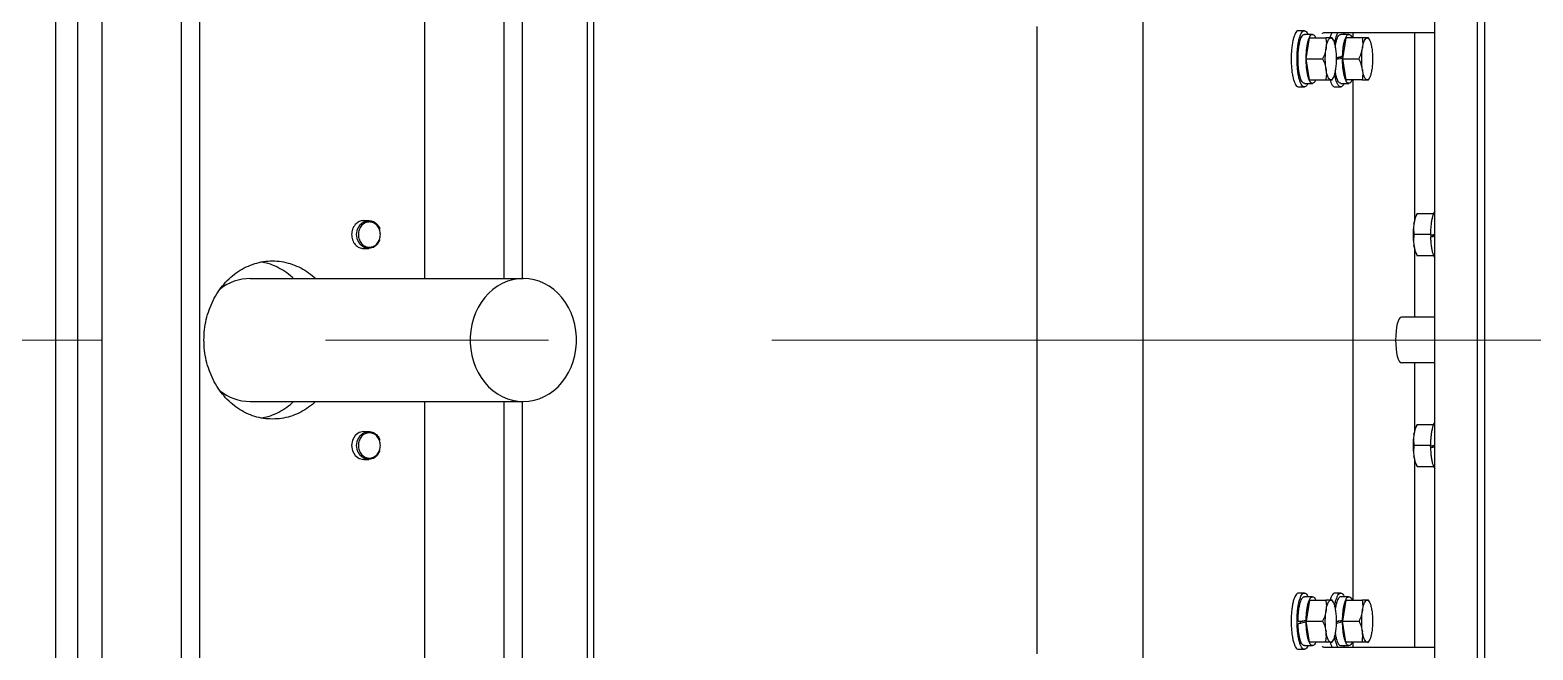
# Model space of a CAD drawing. Header units: millimetres. Extents: x 1293 to 41893, y 1011 to 26911.
# Drawn here: x 11765 to 12335, y 14486 to 14721 of the extents above; entities that cross this region are included whole.
import ezdxf

# ---------------------------------------------------------------- set-up
doc = ezdxf.new("R2010")
doc.units = ezdxf.units.MM
doc.header["$LTSCALE"] = 50
doc.linetypes.add('CENTERX2', pattern=[20.32, 12.7, -2.54, 2.54, -2.54])
doc.layers.add('CAPA_1', color=7, linetype='Continuous')
doc.layers.add('MAQUINAS', color=11, linetype='Continuous')

msp = doc.modelspace()

# ---------------------------------------------------------------- linework, layer by layer
at = {"layer": 'CAPA_1', "linetype": 'CENTERX2', "lineweight": 18, "ltscale": 0.666667}
msp.add_line((17211.2795263, 14603.7092064), (6303.2863524, 14603.7092064), dxfattribs=at)
at = {"layer": 'MAQUINAS', "linetype": 'Continuous', "lineweight": 25}
for p, q in [((12187.5502008, 14153.7092064), (12187.5502008, 15093.7092064)), ((11976.6211384, 14978.7092064), (11976.6211384, 14228.7092064)), ((11978.9305395, 14978.7092064), (11978.9305395, 14228.7092064)), ((11774.9526286, 14267.0425398), (11774.9526286, 14940.3758731)), ((11783.285962, 14267.0425398), (11783.285962, 14940.3758731)), ((11792.5207636, 14267.0425398), (11792.5207636, 14940.3758731)), ((12298.2020995, 14267.0425398), (12298.2020995, 14940.3758731)), ((12314.3008633, 14267.0425398), (12314.3008633, 14940.3758731)), ((12317.0615998, 14940.3758731), (12317.0615998, 14267.0425398)), ((11822.5207636, 14907.0425398), (11822.5207636, 14300.3758731)), ((11829.4489668, 14907.0425398), (11829.4489668, 14300.3758731)), ((11914.924626, 14837.0925398), (11914.924626, 14627.0425398)), ((11944.924626, 14837.0925398), (11944.924626, 14627.0425398)), ((11951.8528293, 14837.0925398), (11951.8528293, 14627.0425398)), ((12147.2638728, 14484.7092064), (12147.2638728, 14722.7092064)), ((12248.6691198, 14721.0425398), (12246.4153052, 14721.0425398)), ((12251.7600825, 14719.6692064), (12248.6691198, 14719.6692064)), ((12249.3692145, 14710.3758731), (12250.5646485, 14718.3758731)), ((12250.5646485, 14718.3758731), (12256.7969328, 14718.3758731)), ((12256.5368869, 14720.3758731), (12298.2020995, 14720.3758731)), ((12259.6434976, 14717.4621288), (12259.1876554, 14718.3849223)), ((12265.5637649, 14719.6692064), (12262.4728022, 14719.6692064)), ((12264.3683309, 14718.3758731), (12263.1728969, 14710.3758731)), ((12270.6006152, 14718.3758731), (12264.3683309, 14718.3758731)), ((12267.1323328, 14718.3758731), (12267.1323328, 14720.3758731)), ((12273.44718, 14717.4621288), (12272.9913378, 14718.3849223)), ((12290.3934895, 14720.3758731), (12290.3934895, 14648.6429163)), ((12260.7353478, 14710.8969567), (12263.1714553, 14711.3401195)), ((12261.0418221, 14710.7758731), (12260.7548647, 14710.7758731)), ((12260.988198, 14709.9758731), (12260.988198, 14710.7758731)), ((12261.0418221, 14710.7758731), (12263.2937402, 14711.184572)), ((12263.1714553, 14711.3401195), (12263.3169836, 14711.3401195)), ((12249.3692145, 14710.3758731), (12255.6014988, 14710.3758731)), ((12250.5646485, 14702.3758731), (12249.3692145, 14710.3758731)), ((12263.1588489, 14710.5401195), (12260.7823148, 14710.1060297)), ((12263.1974402, 14710.5401195), (12263.1588489, 14710.5401195)), ((12263.1728969, 14710.3758731), (12269.4051813, 14710.3758731)), ((12263.1728969, 14710.3758731), (12264.3683309, 14702.3758731)), ((12246.4153052, 14699.7092064), (12248.6691198, 14699.7092064)), ((12248.6691198, 14701.0825398), (12251.7600825, 14701.0825398)), ((12250.5646485, 14702.3758731), (12256.7969328, 14702.3758731)), ((12259.1876554, 14702.3668239), (12259.6434976, 14703.2896174)), ((12260.2189877, 14699.7092064), (12262.4728022, 14699.7092064)), ((12262.4728022, 14701.0825398), (12265.5637649, 14701.0825398)), ((12263.8007732, 14701.0825398), (12263.5842977, 14700.6119013)), ((12270.6006152, 14702.3758731), (12264.3683309, 14702.3758731)), ((12267.1323328, 14505.0425398), (12267.1323328, 14702.3758731)), ((12272.9913378, 14702.3668239), (12273.44718, 14703.2896174)), ((11891.8278126, 14649.0425398), (11893.6944793, 14649.0425398)), ((12291.4961022, 14651.7182556), (12291.04026, 14650.7954622)), ((12291.4959569, 14651.7092064), (12297.7282412, 14651.7092064)), ((12296.5328072, 14643.7092064), (12290.3005229, 14643.7092064)), ((12296.5187592, 14643.5449601), (12298.2020995, 14643.8520833)), ((12297.4403883, 14643.5449601), (12296.5187592, 14643.5449601)), ((12298.2020995, 14643.051031), (12296.5313656, 14642.7449601)), ((12296.5328072, 14643.7092064), (12296.6768938, 14642.7449601)), ((12297.4609161, 14642.7449601), (12297.4403883, 14643.5449601)), ((12297.5358915, 14643.5534248), (12298.2020995, 14643.6749125)), ((11891.8278126, 14638.3758731), (11893.6944793, 14638.3758731)), ((12290.3934895, 14638.7754966), (12290.3934895, 14612.3758731)), ((12291.04026, 14636.6229507), (12291.4961022, 14635.7001573)), ((12291.4959569, 14635.7092064), (12297.7282412, 14635.7092064)), ((11848.6867964, 14627.0425398), (11952.3534631, 14627.0425398)), ((12298.2020995, 14612.3758731), (12285.5146616, 14612.3758731)), ((12298.2020995, 14595.0425398), (12285.5146616, 14595.0425398)), ((12290.3934895, 14595.0425398), (12290.3934895, 14568.6429163)), ((11848.6867964, 14580.3758731), (11952.3534631, 14580.3758731)), ((11914.924626, 14580.3758731), (11914.924626, 14370.3258731)), ((11944.924626, 14580.3758731), (11944.924626, 14370.3258731)), ((11951.8528293, 14580.3758731), (11951.8528293, 14370.3258731)), ((11891.8278126, 14569.0425398), (11893.6944793, 14569.0425398)), ((12291.4961022, 14571.7182556), (12291.04026, 14570.7954622)), ((12291.4959569, 14571.7092064), (12297.7282412, 14571.7092064)), ((12296.5328072, 14563.7092064), (12290.3005229, 14563.7092064)), ((12296.5187592, 14563.5449601), (12298.2020995, 14563.8520833)), ((12296.5187592, 14563.5449601), (12297.4403883, 14563.5449601)), ((12298.2020995, 14563.051031), (12296.5313656, 14562.7449601)), ((12296.6768938, 14562.7449601), (12296.5328072, 14563.7092064)), ((12297.4609161, 14562.7449601), (12297.4403883, 14563.5449601)), ((12297.5358915, 14563.5534248), (12298.2020995, 14563.6749125)), ((11891.8278126, 14558.3758731), (11893.6944793, 14558.3758731)), ((12290.3934895, 14558.7754966), (12290.3934895, 14487.0425398)), ((12291.04026, 14556.6229507), (12291.4961022, 14555.7001573)), ((12291.4959569, 14555.7092064), (12297.7282412, 14555.7092064)), ((12248.6691198, 14507.7092064), (12246.4153052, 14507.7092064)), ((12251.7600825, 14506.3358731), (12248.6691198, 14506.3358731)), ((12262.4728022, 14507.7092064), (12260.2189877, 14507.7092064)), ((12265.5637649, 14506.3358731), (12262.4728022, 14506.3358731)), ((12250.5646485, 14505.0425398), (12249.3692145, 14497.0425398)), ((12250.5646485, 14505.0425398), (12256.7969328, 14505.0425398)), ((12259.6434976, 14504.1287955), (12259.1876554, 14505.051589)), ((12260.1424162, 14502.7119536), (12260.1815056, 14502.9926752)), ((12264.3683309, 14505.0425398), (12263.1728969, 14497.0425398)), ((12264.3683309, 14505.0425398), (12270.6006152, 14505.0425398)), ((12273.44718, 14504.1287955), (12272.9913378, 14505.051589)), ((12246.2642038, 14496.8782934), (12249.3570198, 14497.4425398)), ((12247.2350295, 14496.8782934), (12246.2642038, 14496.8782934)), ((12249.3570198, 14496.6425398), (12246.2768102, 14496.0782934)), ((12247.201985, 14496.0782934), (12247.1815176, 14496.8782934)), ((12247.2350295, 14496.8782934), (12249.4037727, 14497.2738076)), ((12249.3570198, 14497.4425398), (12249.4289862, 14497.4425398)), ((12249.4289862, 14496.6425398), (12249.3570198, 14496.6425398)), ((12250.5646485, 14489.0425398), (12249.3692145, 14497.0425398)), ((12249.3692145, 14497.0425398), (12255.6014988, 14497.0425398)), ((12260.7517579, 14497.0030574), (12263.1607022, 14497.4425398)), ((12260.7518667, 14496.8782934), (12261.0387119, 14496.8782934)), ((12263.1607022, 14496.6425398), (12260.7928188, 14496.2087805)), ((12261.0056674, 14496.0782934), (12260.9852, 14496.8782934)), ((12261.0387119, 14496.8782934), (12263.2074551, 14497.2738076)), ((12263.1607022, 14497.4425398), (12263.2326686, 14497.4425398)), ((12263.2326686, 14496.6425398), (12263.1607022, 14496.6425398)), ((12263.1728969, 14497.0425398), (12269.4051813, 14497.0425398)), ((12264.3683309, 14489.0425398), (12263.1728969, 14497.0425398)), ((12256.7969328, 14489.0425398), (12250.5646485, 14489.0425398)), ((12259.1876554, 14489.0334906), (12259.6434976, 14489.9562841)), ((12270.6006152, 14489.0425398), (12264.3683309, 14489.0425398)), ((12267.1323328, 14487.0425398), (12267.1323328, 14489.0425398)), ((12272.9913378, 14489.0334906), (12273.44718, 14489.9562841)), ((12246.4153052, 14486.3758731), (12248.6691198, 14486.3758731)), ((12248.6691198, 14487.7492064), (12251.7600825, 14487.7492064)), ((12298.2020995, 14487.0425398), (12256.5368869, 14487.0425398)), ((12262.4728022, 14487.7492064), (12265.5637649, 14487.7492064))]:
    msp.add_line(p, q, dxfattribs=at)
at = {"layer": 'MAQUINAS', "linetype": 'Continuous', "lineweight": 25, "flags": 128}
for points in [[(11897.9688113, 14641.7095327), (11897.961696, 14641.6682281), (11896.9604656, 14639.9379703), (11895.4620183, 14638.7818489), (11893.6944793, 14638.3758731), (11891.9269402, 14638.7818489), (11890.4284929, 14639.9379703), (11889.4272625, 14641.6682281), (11889.0756771, 14643.7092064), (11889.4272625, 14645.7501848), (11890.4284929, 14647.4804426), (11891.9269402, 14648.636564), (11893.6944793, 14649.0425398)], [(11952.3534631, 14627.0425398), (11950.3091286, 14626.922824), (11948.2857717, 14626.5649051), (11946.3041548, 14625.9724558), (11944.384612, 14625.1515554), (11942.5468404, 14624.1106275), (11940.8096981, 14622.8603534), (11939.1910104, 14621.4135626), (11937.7073872, 14619.7851012), (11936.3740526, 14617.9916794), (11935.2046884, 14616.0517), (11934.2112939, 14613.98507), (11933.4040625, 14611.8129957), (11932.7912776, 14609.5577655), (11932.3792272, 14607.2425213), (11932.1721396, 14604.8910204), (11932.1721396, 14602.5273925), (11932.3792272, 14600.1758916), (11932.7912776, 14597.8606474), (11933.4040625, 14595.6054172), (11934.2112939, 14593.4333429), (11935.2046884, 14591.3667129), (11936.3740526, 14589.4267335), (11937.7073872, 14587.6333117), (11939.1910104, 14586.0048503), (11940.8096981, 14584.5580595), (11942.5468404, 14583.3077854), (11944.384612, 14582.2668575), (11946.3041548, 14581.4459571), (11948.2857717, 14580.8535078), (11950.3091286, 14580.4955889), (11952.3534631, 14580.3758731), (11954.3977976, 14580.4955889), (11956.4211545, 14580.8535078), (11958.4027714, 14581.4459571), (11960.3223142, 14582.2668575), (11962.1600858, 14583.3077854), (11963.8972281, 14584.5580595), (11965.5159158, 14586.0048503), (11966.999539, 14587.6333117), (11968.3328736, 14589.4267335), (11969.5022378, 14591.3667129), (11970.4956323, 14593.4333429), (11971.3028637, 14595.6054172), (11971.9156486, 14597.8606474), (11972.327699, 14600.1758916), (11972.5347867, 14602.5273925), (11972.5347867, 14604.8910204), (11972.327699, 14607.2425213), (11971.9156486, 14609.5577655), (11971.3028637, 14611.8129957), (11970.4956323, 14613.98507), (11969.5022378, 14616.0517), (11968.3328736, 14617.9916794), (11966.999539, 14619.7851012), (11965.5159158, 14621.4135626), (11963.8972281, 14622.8603534), (11962.1600858, 14624.1106275), (11960.3223142, 14625.1515554), (11958.4027714, 14625.9724558), (11956.4211545, 14626.5649051), (11954.3977976, 14626.922824), (11952.3534631, 14627.0425398)], [(12285.5146616, 14612.3758731), (12285.0770549, 14612.2093455), (12284.6562651, 14611.7161624), (12284.2684629, 14610.9152764), (12283.9285516, 14609.8374652), (12283.6495935, 14608.5241485), (12283.442309, 14607.0257962), (12283.3146638, 14605.3999892), (12283.2715633, 14603.7092064), (12283.3146638, 14602.0184237), (12283.442309, 14600.3926167), (12283.6495935, 14598.8942644), (12283.9285516, 14597.5809477), (12284.2684629, 14596.5031365), (12284.6562651, 14595.7022505), (12285.0770549, 14595.2090674), (12285.5146616, 14595.0425398)], [(11891.8278126, 14569.0425398), (11890.0602735, 14568.636564), (11888.5618263, 14567.4804426), (11887.5605958, 14565.7501848), (11887.2090104, 14563.7092064), (11887.5605958, 14561.6682281), (11888.5618263, 14559.9379703), (11890.0602735, 14558.7818489), (11891.8278126, 14558.3758731)], [(11897.9688113, 14561.7095327), (11897.961696, 14561.6682281), (11896.9604656, 14559.9379703), (11895.4620183, 14558.7818489), (11893.6944793, 14558.3758731), (11891.9269402, 14558.7818489), (11890.4284929, 14559.9379703), (11889.4272625, 14561.6682281), (11889.0756771, 14563.7092064), (11889.4272625, 14565.7501848), (11890.4284929, 14567.4804426), (11891.9269402, 14568.636564), (11893.6944793, 14569.0425398)]]:
    msp.add_lwpolyline(points, dxfattribs=at)
at = {"layer": 'MAQUINAS', "linetype": 'Continuous', "lineweight": 25}
for centre, radius, start, end in [((11848.8275519, 14608.6444182), 18.39866, 90.438334712, 128.50445877), ((11848.833265, 14598.8047854), 18.4294944, 230.501894126, 269.544636475)]:
    msp.add_arc(centre, radius, start, end, dxfattribs=at)
for points, knots in [([(12246.4148124, 14721.0047093), (12246.3709212, 14721.0161339), (12246.1468383, 14721.0744609), (12245.7432513, 14720.7719404), (12245.2303896, 14720.091649), (12244.7628044, 14719.0048302), (12244.3587933, 14717.5952895), (12244.0337942, 14715.9059301), (12243.8003203, 14714.0046919), (12243.6673374, 14711.9638279), (12243.6399577, 14709.8619906), (12243.7192329, 14707.7798706), (12243.902117, 14705.7975861), (12244.1815804, 14703.9909833), (12244.5468887, 14702.4307127), (12244.983984, 14701.1721717), (12245.4761409, 14700.2807531), (12245.9613042, 14699.7721134), (12246.2789855, 14699.7545855), (12246.415798, 14699.7470369)], [0, 0, 0, 0, 0.0152238254, 0.0777238254, 0.1402238254, 0.2027238254, 0.2652238254, 0.3277238254, 0.3902238254, 0.4527238254, 0.5152238254, 0.5777238254, 0.6402238254, 0.7027238254, 0.7652238254, 0.8277238254, 0.8902238254, 0.9527238254, 1, 1, 1, 1]), ([(12250.0000663, 14701.0825398), (12249.9494663, 14700.9599356), (12249.7458127, 14700.4664812), (12249.338689, 14699.9745609), (12248.8027461, 14699.6485974), (12248.2579579, 14699.7596545), (12247.7299646, 14700.2720478), (12247.2377961, 14701.1745043), (12246.8007039, 14702.4300877), (12246.4353948, 14703.9911508), (12246.1559317, 14705.7975411), (12245.9730475, 14707.7798832), (12245.8937723, 14709.8619853), (12245.921152, 14711.9638363), (12246.0541347, 14714.0046636), (12246.2876093, 14715.9060348), (12246.612606, 14717.594899), (12247.0166261, 14719.0062876), (12247.4841777, 14720.08621), (12247.9971647, 14720.7922391), (12248.5363525, 14721.1006993), (12249.0792318, 14720.9868362), (12249.5817547, 14720.5302989), (12249.8755737, 14719.9381037), (12250.0089877, 14719.6692064)], [0, 0, 0, 0, 0.0156222435, 0.0628760087, 0.1101297739, 0.1573835392, 0.2046373044, 0.2518910696, 0.2991448348, 0.3463986, 0.3936523653, 0.4409061305, 0.4881598957, 0.5354136609, 0.5826674262, 0.6299211914, 0.6771749566, 0.7244287218, 0.771682487, 0.8189362523, 0.8661900175, 0.9134437827, 0.9606975479, 1, 1, 1, 1]), ([(12248.6695388, 14701.1106194), (12248.5455747, 14701.1207093), (12248.2662011, 14701.1434485), (12247.8436074, 14701.591612), (12247.4211449, 14702.3614416), (12247.0453821, 14703.4413767), (12246.7303103, 14704.7777452), (12246.4877235, 14706.324151), (12246.3266865, 14708.0218269), (12246.253221, 14709.8075641), (12246.2700729, 14711.6145253), (12246.3766125, 14713.3752122), (12246.5688565, 14715.0236623), (12246.839619, 14716.4987541), (12247.1787738, 14717.7434604), (12247.5736557, 14718.7182685), (12248.0094501, 14719.3605355), (12248.381817, 14719.6705618), (12248.6029729, 14719.6367418), (12248.6689607, 14719.6266507)], [0, 0, 0, 0, 0.0491687645, 0.1108099187, 0.172451073, 0.2340922273, 0.2957333815, 0.3573745358, 0.41901569, 0.4806568443, 0.5422979986, 0.6039391528, 0.6655803071, 0.7272214613, 0.7888626156, 0.8505037699, 0.9121449241, 0.9737860784, 1, 1, 1, 1]), ([(12252.9496127, 14702.3316818), (12252.8416536, 14702.1043582), (12252.5972024, 14701.5896305), (12252.1738203, 14701.1682999), (12251.7082043, 14701.024873), (12251.2432025, 14701.2403668), (12250.7978803, 14701.7949091), (12250.3884363, 14702.6709335), (12250.0302991, 14703.8348401), (12249.7368257, 14705.2433416), (12249.5189968, 14706.8437182), (12249.384954, 14708.5761534), (12249.3397092, 14710.3758731), (12249.384954, 14712.1755929), (12249.5189968, 14713.9080281), (12249.7368257, 14715.5084046), (12250.0302991, 14716.9169061), (12250.3884363, 14718.0808127), (12250.7978803, 14718.9568371), (12251.2432025, 14719.5113794), (12251.7082043, 14719.7268733), (12252.1738203, 14719.5834463), (12252.5972024, 14719.1621158), (12252.8416536, 14718.647388), (12252.9496127, 14718.4200644)], [0, 0, 0, 0, 0.0366489507, 0.0829840556, 0.1293191605, 0.1756542655, 0.2219893704, 0.2683244753, 0.3146595803, 0.3609946852, 0.4073297901, 0.4536648951, 0.5, 0.5463351049, 0.5926702099, 0.6390053148, 0.6853404197, 0.7316755247, 0.7780106296, 0.8243457345, 0.8706808395, 0.9170159444, 0.9633510493, 1, 1, 1, 1]), ([(12255.493218, 14720.0531281), (12255.4906029, 14720.0507836), (12255.4827418, 14720.0437356), (12255.653211, 14720.174214), (12256.0347494, 14720.337447), (12256.3753037, 14720.363508), (12256.5368869, 14720.3758731)], [0, 0, 0, 0, 0.1455572523, 0.4375610703, 0.733139104, 1, 1, 1, 1]), ([(12256.7969328, 14718.3758731), (12256.8969073, 14717.6904051), (12257.0882568, 14716.37843), (12256.9536694, 14715.0230888), (12256.8893999, 14714.3758731)], [0, 0, 0, 0, 0.5224702769, 1, 1, 1, 1]), ([(12258.6825509, 14718.3758731), (12258.4566815, 14718.3758731), (12257.9836861, 14718.3758731), (12257.2041942, 14718.3758731), (12256.7969328, 14718.3758731)], [0, 0, 0, 0, 0.4775297231, 1, 1, 1, 1]), ([(12259.2942127, 14720.3758731), (12259.231552, 14720.3020684), (12258.9962762, 14720.0249494), (12258.6922121, 14719.3494766), (12258.4856124, 14718.6292087), (12258.4129464, 14718.3758731)], [0, 0, 0, 0, 0.1904992485, 0.7152790225, 1, 1, 1, 1]), ([(12259.170288, 14718.3758731), (12259.1659356, 14718.3758731), (12259.1567409, 14718.3758731), (12258.8461323, 14718.3758731), (12258.6825509, 14718.3758731)], [0, 0, 0, 0, 0.4733517876, 1, 1, 1, 1]), ([(12260.138056, 14716.0582135), (12260.1402426, 14716.0749735), (12260.2236392, 14716.7142142), (12260.4724622, 14717.7907633), (12260.8789718, 14719.1586197), (12261.2496358, 14720.0271485), (12261.4852709, 14720.3025309), (12261.5480273, 14720.3758731)], [0, 0, 0, 0, 0.0079424681, 0.3029335999, 0.5979247317, 0.8929158635, 1, 1, 1, 1]), ([(12260.378834, 14714.8636295), (12260.4236932, 14715.1841001), (12260.5424706, 14716.0326356), (12260.819611, 14717.1934592), (12261.1876911, 14718.3045047), (12261.6072376, 14719.1030369), (12262.0414528, 14719.5908628), (12262.3349875, 14719.6324742), (12262.4731371, 14719.6520583)], [0, 0, 0, 0, 0.1104224986, 0.2923744775, 0.4743264563, 0.6562784352, 0.8382304141, 1, 1, 1, 1]), ([(12263.1714553, 14711.3401195), (12263.1962248, 14711.9332823), (12263.2457638, 14713.1196079), (12263.4306946, 14714.7868656), (12263.6889471, 14716.2917999), (12264.0190143, 14717.574906), (12264.4063527, 14718.5889516), (12264.8371508, 14719.2963249), (12265.2948308, 14719.6686531), (12265.763504, 14719.6994309), (12266.2212355, 14719.3597785), (12266.5628934, 14718.904949), (12266.7306993, 14718.4745722), (12266.7691826, 14718.3758731)], [0, 0, 0, 0, 0.0971102402, 0.1942204804, 0.2913307206, 0.3884409608, 0.485551201, 0.5826614411, 0.6797716813, 0.7768819215, 0.8739921617, 0.9711024019, 1, 1, 1, 1]), ([(12263.419064, 14720.3758731), (12263.4373946, 14720.3570395), (12263.5752769, 14720.2153724), (12263.6979685, 14719.9228446), (12263.8043491, 14719.6692064)], [0, 0, 0, 0, 0.1329431417, 1, 1, 1, 1]), ([(12270.6006152, 14718.3758731), (12270.7005897, 14717.6904051), (12270.8919392, 14716.37843), (12270.7573518, 14715.0230888), (12270.6930824, 14714.3758731)], [0, 0, 0, 0, 0.5224702769, 1, 1, 1, 1]), ([(12272.4862333, 14718.3758731), (12272.2603639, 14718.3758731), (12271.7873685, 14718.3758731), (12271.0078766, 14718.3758731), (12270.6006152, 14718.3758731)], [0, 0, 0, 0, 0.4775297231, 1, 1, 1, 1]), ([(12272.9739704, 14718.3758731), (12272.969618, 14718.3758731), (12272.9604233, 14718.3758731), (12272.6498147, 14718.3758731), (12272.4862333, 14718.3758731)], [0, 0, 0, 0, 0.4733517876, 1, 1, 1, 1]), ([(12256.8893999, 14714.3758731), (12256.7602435, 14713.7286574), (12256.4897757, 14712.3733162), (12255.9063312, 14711.0613411), (12255.6014988, 14710.3758731)], [0, 0, 0, 0, 0.4775297231, 1, 1, 1, 1]), ([(12269.4051813, 14710.3758731), (12269.7100136, 14711.0613411), (12270.2934581, 14712.3733162), (12270.5639259, 14713.7286574), (12270.6930824, 14714.3758731)], [0, 0, 0, 0, 0.5224702769, 1, 1, 1, 1]), ([(12255.6014988, 14710.3758731), (12255.9063312, 14709.6904051), (12256.4897757, 14708.37843), (12256.7602435, 14707.0230888), (12256.8893999, 14706.3758731)], [0, 0, 0, 0, 0.5224702769, 1, 1, 1, 1]), ([(12256.8893999, 14706.3758731), (12256.9536694, 14705.7286574), (12257.0882568, 14704.3733162), (12256.8969073, 14703.0613411), (12256.7969328, 14702.3758731)], [0, 0, 0, 0, 0.4775297231, 1, 1, 1, 1]), ([(12262.4731371, 14701.0996879), (12262.3349875, 14701.119272), (12262.0414528, 14701.1608835), (12261.6072376, 14701.6487094), (12261.1876911, 14702.4472415), (12260.819611, 14703.558287), (12260.5424706, 14704.7191106), (12260.4236932, 14705.5676462), (12260.378834, 14705.8881168)], [0, 0, 0, 0, 0.1617695859, 0.3437215648, 0.5256735437, 0.7076255225, 0.8895775014, 1, 1, 1, 1]), ([(12266.7837335, 14702.3758731), (12266.6527833, 14702.1093959), (12266.3842551, 14701.5629547), (12265.9354058, 14701.1396042), (12265.4689732, 14701.0303813), (12265.0051079, 14701.2770367), (12264.5623977, 14701.8621069), (12264.1570201, 14702.7659304), (12263.8043762, 14703.9541156), (12263.5170379, 14705.3824412), (12263.3079468, 14706.9973176), (12263.1767334, 14708.7389434), (12263.1648104, 14709.9397274), (12263.1588489, 14710.5401195)], [0, 0, 0, 0, 0.0869103049, 0.1782192744, 0.2695282439, 0.3608372134, 0.4521461829, 0.5434551525, 0.634764122, 0.7260730915, 0.817382061, 0.9086910305, 1, 1, 1, 1]), ([(12270.6930824, 14706.3758731), (12270.5639259, 14707.0230888), (12270.2934581, 14708.37843), (12269.7100136, 14709.6904051), (12269.4051813, 14710.3758731)], [0, 0, 0, 0, 0.4775297231, 1, 1, 1, 1]), ([(12270.6930824, 14706.3758731), (12270.7573518, 14705.7286574), (12270.8919392, 14704.3733162), (12270.7005897, 14703.0613411), (12270.6006152, 14702.3758731)], [0, 0, 0, 0, 0.4775297231, 1, 1, 1, 1]), ([(12256.7969328, 14702.3758731), (12257.2041942, 14702.3758731), (12257.9836861, 14702.3758731), (12258.4566815, 14702.3758731), (12258.6825509, 14702.3758731)], [0, 0, 0, 0, 0.5224702769, 1, 1, 1, 1]), ([(12258.4071545, 14702.3758731), (12258.5136287, 14702.0276482), (12258.7582311, 14701.227673), (12259.2129377, 14700.383603), (12259.7164592, 14699.8005597), (12260.0583836, 14699.7521166), (12260.2193864, 14699.729306)], [0, 0, 0, 0, 0.2105681293, 0.4837369443, 0.7569057594, 1, 1, 1, 1]), ([(12258.6825509, 14702.3758731), (12258.8461323, 14702.3758731), (12259.1567409, 14702.3758731), (12259.1659356, 14702.3758731), (12259.170288, 14702.3758731)], [0, 0, 0, 0, 0.5266482124, 1, 1, 1, 1]), ([(12263.5842977, 14700.6119013), (12263.414762, 14700.3671643), (12263.0756906, 14699.8776901), (12262.5325048, 14699.6475389), (12261.9899511, 14699.8024127), (12261.465657, 14700.3720334), (12260.978325, 14701.3196962), (12260.5556889, 14702.6325672), (12260.2735414, 14703.7933976), (12260.1662939, 14704.5605593), (12260.1448774, 14704.713756)], [0, 0, 0, 0, 0.137940161, 0.2758803221, 0.4138204831, 0.5517606442, 0.6897008052, 0.8276409662, 0.9655811273, 1, 1, 1, 1]), ([(12270.6006152, 14702.3758731), (12271.0078766, 14702.3758731), (12271.7873685, 14702.3758731), (12272.2603639, 14702.3758731), (12272.4862333, 14702.3758731)], [0, 0, 0, 0, 0.5224702769, 1, 1, 1, 1]), ([(12272.4862333, 14702.3758731), (12272.6498147, 14702.3758731), (12272.9604233, 14702.3758731), (12272.969618, 14702.3758731), (12272.9739704, 14702.3758731)], [0, 0, 0, 0, 0.5266482124, 1, 1, 1, 1]), ([(11893.6944793, 14649.0425398), (11894.3032313, 14648.9637367), (11895.5207355, 14648.8061304), (11896.9946887, 14647.5523222), (11897.8489896, 14646.4175643), (11897.9664807, 14645.7226644), (11897.9688113, 14645.7088802)], [0, 0, 0, 0, 0.3310997771, 0.6621995543, 0.9932993314, 1, 1, 1, 1]), ([(12290.2080558, 14647.7092064), (12290.3372122, 14648.3564222), (12290.6076801, 14649.7117633), (12291.1911245, 14651.0237385), (12291.4959569, 14651.7092064)], [0, 0, 0, 0, 0.4775297231, 1, 1, 1, 1]), ([(12291.0438376, 14650.7620919), (12291.0176891, 14650.7220096), (12290.8239312, 14650.4250028), (12290.5176907, 14649.4168785), (12290.3112674, 14648.2784305), (12290.2080558, 14647.7092064)], [0, 0, 0, 0, 0.07235970933, 0.53617985467, 1, 1, 1, 1]), ([(12298.2020995, 14652.5315649), (12298.1097515, 14652.4220203), (12297.8688692, 14652.1362823), (12297.5176718, 14651.3104507), (12297.1640878, 14650.1332947), (12296.8770014, 14648.702014), (12296.6678429, 14647.0879284), (12296.5366472, 14645.3460945), (12296.5247219, 14644.1453382), (12296.5187592, 14643.5449601)], [0, 0, 0, 0, 0.0938922491, 0.2449102076, 0.3959281661, 0.5469461245, 0.697964083, 0.8489820415, 1, 1, 1, 1]), ([(12290.2080558, 14647.7092064), (12290.1437863, 14647.0619907), (12290.0091989, 14645.7066496), (12290.2005485, 14644.3946744), (12290.3005229, 14643.7092064)], [0, 0, 0, 0, 0.4775297231, 1, 1, 1, 1]), ([(12290.3005229, 14643.7092064), (12290.2005485, 14643.0237385), (12290.0091989, 14641.7117633), (12290.1437863, 14640.3564222), (12290.2080558, 14639.7092064)], [0, 0, 0, 0, 0.5224702769, 1, 1, 1, 1]), ([(12296.5313656, 14642.7449601), (12296.5561378, 14642.1518388), (12296.6056821, 14640.9655962), (12296.790573, 14639.2977158), (12297.0489769, 14637.7951475), (12297.3784783, 14636.5032003), (12297.7679286, 14635.5221534), (12298.0500458, 14634.968129), (12298.2019135, 14634.8442918), (12298.2020995, 14634.8441401)], [0, 0, 0, 0, 0.1666326021, 0.3332652042, 0.4998978063, 0.6665304084, 0.8331630105, 0.9997956126, 1, 1, 1, 1]), ([(12297.5358915, 14643.5534248), (12297.5147547, 14643.5509883), (12297.4723, 14643.5460946), (12297.4510557, 14643.5453393), (12297.4403883, 14643.5449601)], [0, 0, 0, 0, 0.4978679829, 1, 1, 1, 1]), ([(12291.4959569, 14635.7092064), (12291.1911245, 14636.3946744), (12290.6076801, 14637.7066496), (12290.3372122, 14639.0619907), (12290.2080558, 14639.7092064)], [0, 0, 0, 0, 0.5224702769, 1, 1, 1, 1]), ([(12290.2080558, 14639.7092064), (12290.3112674, 14639.1399824), (12290.5176907, 14638.0015344), (12290.8239312, 14636.9934101), (12291.0176891, 14636.6964033), (12291.0438376, 14636.656321)], [0, 0, 0, 0, 0.4638201453, 0.9276402907, 1, 1, 1, 1]), ([(11857.1867964, 14573.7092064), (11856.0531737, 14573.7587408), (11853.7859282, 14573.8578096), (11850.4432497, 14574.6547189), (11847.2159552, 14575.9119047), (11844.1592646, 14577.654585), (11841.3254786, 14579.8404212), (11838.7630842, 14582.4353678), (11836.5159246, 14585.3941257), (11834.6224494, 14588.6663107), (11833.1150564, 14592.1958701), (11832.0195375, 14595.9224296), (11831.3546374, 14599.782222), (11831.1317328, 14603.7092065), (11831.3546374, 14607.6361908), (11832.0195375, 14611.4959835), (11833.1150564, 14615.2225421), (11834.6224494, 14618.7521045), (11836.5159246, 14622.0242787), (11838.7630842, 14624.9830768), (11841.3254788, 14627.5778734), (11844.1592642, 14629.7642695), (11847.2159568, 14631.5048598), (11850.4432437, 14632.7698457), (11853.7859506, 14633.5376448), (11857.1867129, 14633.7948889), (11860.5879766, 14633.5380384), (11863.929179, 14632.7682711), (11867.1619822, 14631.5107645), (11870.1981142, 14629.7422253), (11872.3136619, 14628.2288355), (11873.3116532, 14627.1999298), (11873.4643143, 14627.0425398)], [0, 0, 0, 0, 0.034269351, 0.0685387021, 0.1028080531, 0.1370774042, 0.1713467552, 0.2056161062, 0.2398854573, 0.2741548083, 0.3084241593, 0.3426935104, 0.3769628614, 0.4112322125, 0.4455015635, 0.4797709145, 0.5140402656, 0.5483096166, 0.5825789677, 0.6168483187, 0.6511176697, 0.6853870208, 0.7196563718, 0.7539257229, 0.7881950739, 0.8224644249, 0.856733776, 0.891003127, 0.925272478, 0.9595418291, 0.9938111801, 1, 1, 1, 1]), ([(11865.130981, 14627.0425398), (11864.9783179, 14627.1999167), (11863.9803139, 14628.228737), (11861.8652046, 14629.745063), (11858.8271331, 14631.5006157), (11855.8516469, 14632.7047887), (11853.8773323, 14633.1019811), (11853.0201298, 14633.2744329)], [0, 0, 0, 0, 0.0457438138, 0.2990410246, 0.5523382354, 0.8056354462, 1, 1, 1, 1]), ([(11853.0201298, 14574.14398), (11853.8773323, 14574.3164318), (11855.8516469, 14574.7136242), (11858.8271331, 14575.9177972), (11861.8652046, 14577.6733499), (11863.9803139, 14579.1896759), (11864.9783179, 14580.2184962), (11865.130981, 14580.3758731)], [0, 0, 0, 0, 0.1943645538, 0.4476617646, 0.7009589754, 0.9542561862, 1, 1, 1, 1]), ([(11873.4643143, 14580.3758731), (11873.3116532, 14580.218481), (11872.3136619, 14579.1895614), (11870.1981146, 14577.67665), (11867.1619806, 14575.9059945), (11863.929185, 14574.656295), (11860.5879542, 14573.8574156), (11858.3205157, 14573.7586095), (11857.1867964, 14573.7092064)], [0, 0, 0, 0, 0.0348596042, 0.2278876834, 0.4209157625, 0.6139438417, 0.8069719208, 1, 1, 1, 1]), ([(11893.6944793, 14569.0425398), (11894.3032313, 14568.9637367), (11895.5207355, 14568.8061304), (11896.9946887, 14567.5523222), (11897.8489896, 14566.4175643), (11897.9664807, 14565.7226644), (11897.9688113, 14565.7088802)], [0, 0, 0, 0, 0.33109977713, 0.66219955426, 0.99329933138, 1, 1, 1, 1]), ([(12290.2080558, 14567.7092064), (12290.3372122, 14568.3564222), (12290.6076801, 14569.7117633), (12291.1911245, 14571.0237385), (12291.4959569, 14571.7092064)], [0, 0, 0, 0, 0.4775297231, 1, 1, 1, 1]), ([(12291.0438376, 14570.7620919), (12291.0176891, 14570.7220096), (12290.8239312, 14570.4250028), (12290.5176907, 14569.4168785), (12290.3112674, 14568.2784305), (12290.2080558, 14567.7092064)], [0, 0, 0, 0, 0.0723597093, 0.5361798547, 1, 1, 1, 1]), ([(12298.2020995, 14572.5315649), (12298.1097515, 14572.4220203), (12297.8688692, 14572.1362823), (12297.5176718, 14571.3104507), (12297.1640878, 14570.1332947), (12296.8770014, 14568.702014), (12296.6678429, 14567.0879284), (12296.5366472, 14565.3460945), (12296.5247219, 14564.1453382), (12296.5187592, 14563.5449601)], [0, 0, 0, 0, 0.0938922491, 0.2449102076, 0.3959281661, 0.5469461245, 0.697964083, 0.8489820415, 1, 1, 1, 1]), ([(12290.2080558, 14567.7092064), (12290.1437863, 14567.0619907), (12290.0091989, 14565.7066496), (12290.2005485, 14564.3946744), (12290.3005229, 14563.7092064)], [0, 0, 0, 0, 0.4775297231, 1, 1, 1, 1]), ([(12290.3005229, 14563.7092064), (12290.2005485, 14563.0237385), (12290.0091989, 14561.7117633), (12290.1437863, 14560.3564222), (12290.2080558, 14559.7092064)], [0, 0, 0, 0, 0.5224702769, 1, 1, 1, 1]), ([(12296.5313656, 14562.7449601), (12296.5561378, 14562.1518388), (12296.6056821, 14560.9655962), (12296.790573, 14559.2977158), (12297.0489769, 14557.7951475), (12297.3784783, 14556.5032003), (12297.7679286, 14555.5221534), (12298.0500458, 14554.968129), (12298.2019135, 14554.8442918), (12298.2020995, 14554.8441401)], [0, 0, 0, 0, 0.1666326021, 0.3332652042, 0.4998978063, 0.6665304084, 0.8331630105, 0.9997956126, 1, 1, 1, 1]), ([(12297.4403883, 14563.5449601), (12297.4513, 14563.5453712), (12297.4729095, 14563.5461853), (12297.5150365, 14563.5510276), (12297.5358915, 14563.5534248)], [0, 0, 0, 0, 0.504949773, 1, 1, 1, 1]), ([(12291.4959569, 14555.7092064), (12291.1911245, 14556.3946744), (12290.6076801, 14557.7066496), (12290.3372122, 14559.0619907), (12290.2080558, 14559.7092064)], [0, 0, 0, 0, 0.5224702769, 1, 1, 1, 1]), ([(12290.2080558, 14559.7092064), (12290.3112674, 14559.1399824), (12290.5176907, 14558.0015344), (12290.8239312, 14556.9934101), (12291.0176891, 14556.6964033), (12291.0438376, 14556.656321)], [0, 0, 0, 0, 0.4638201453, 0.9276402907, 1, 1, 1, 1]), ([(12246.4152229, 14507.6580507), (12246.3306299, 14507.6689524), (12246.0653924, 14507.7031343), (12245.6252748, 14507.3207014), (12245.1207776, 14506.5454196), (12244.6660097, 14505.3823009), (12244.2784713, 14503.904758), (12243.9730488, 14502.1618777), (12243.7614813, 14500.2227005), (12243.6518986, 14498.1611926), (12243.6485121, 14496.0567344), (12243.7514519, 14493.9901237), (12243.9567622, 14492.0409225), (12244.2565526, 14490.2835397), (12244.6393038, 14488.7873583), (12245.0903015, 14487.6029823), (12245.5922341, 14486.8016531), (12246.0424609, 14486.3936246), (12246.3192899, 14486.4184211), (12246.4153876, 14486.4270289)], [0, 0, 0, 0, 0.0292677904, 0.0917677904, 0.1542677904, 0.2167677904, 0.2792677904, 0.3417677904, 0.4042677904, 0.4667677904, 0.5292677904, 0.5917677904, 0.6542677904, 0.7167677904, 0.7792677904, 0.8417677904, 0.9042677904, 0.9667677904, 1, 1, 1, 1]), ([(12250.0122516, 14487.7492064), (12249.9933997, 14487.700157), (12249.8248225, 14487.261546), (12249.4556676, 14486.7717818), (12248.9251967, 14486.3466895), (12248.3793403, 14486.3671058), (12247.8461056, 14486.7885361), (12247.3441008, 14487.606497), (12246.8931225, 14488.7864166), (12246.5103661, 14490.283792), (12246.2105771, 14492.0408548), (12246.0052664, 14493.9901422), (12245.9023267, 14496.0567281), (12245.9057132, 14498.1611993), (12246.0152957, 14500.2226799), (12246.2268638, 14502.1619533), (12246.5322842, 14503.9044764), (12246.9198305, 14505.3833514), (12247.374569, 14506.541499), (12247.8791758, 14507.3353335), (12248.4136941, 14507.7309097), (12248.9596913, 14507.7258595), (12249.4883151, 14507.2724808), (12249.8473728, 14506.7856011), (12250.0066626, 14506.3635788), (12250.0171199, 14506.3358731)], [0, 0, 0, 0, 0.0059401947, 0.053118525, 0.1002968553, 0.1474751856, 0.1946535159, 0.2418318462, 0.2890101765, 0.3361885068, 0.3833668371, 0.4305451674, 0.4777234976, 0.5249018279, 0.5720801582, 0.6192584885, 0.6664368188, 0.7136151491, 0.7607934794, 0.8079718097, 0.85515014, 0.9023284703, 0.9495068006, 0.9966851309, 1, 1, 1, 1]), ([(12246.2642038, 14496.8782934), (12246.2701653, 14497.4786833), (12246.2820883, 14498.6794631), (12246.4133019, 14500.4211208), (12246.6223922, 14502.035876), (12246.9097336, 14503.4646547), (12247.2623658, 14504.6511488), (12247.6677872, 14505.5612834), (12248.110334, 14506.1228005), (12248.4513109, 14506.3684027), (12248.6373866, 14506.316524), (12248.6687009, 14506.3077935)], [0, 0, 0, 0, 0.1219164483, 0.2438328967, 0.365749345, 0.4876657934, 0.6095822417, 0.7314986901, 0.8534151384, 0.9753315868, 1, 1, 1, 1]), ([(12249.3570198, 14497.4425398), (12249.3724021, 14498.0404424), (12249.4031665, 14499.2362475), (12249.5615036, 14500.9439341), (12249.795587, 14502.5068298), (12250.1048472, 14503.8651646), (12250.475518, 14504.9684343), (12250.8943754, 14505.7756133), (12251.3454269, 14506.2553567), (12251.812507, 14506.3941758), (12252.2756946, 14506.1702589), (12252.6675467, 14505.7218348), (12252.8819377, 14505.2286247), (12252.962826, 14505.0425398)], [0, 0, 0, 0, 0.0942872087, 0.1885744173, 0.282861626, 0.3771488346, 0.4714360433, 0.5657232519, 0.6600104606, 0.7542976693, 0.8485848779, 0.9428720866, 1, 1, 1, 1]), ([(12260.2190567, 14507.7064203), (12260.040704, 14507.669574), (12259.6815061, 14507.5953666), (12259.1643199, 14506.9592183), (12258.7292669, 14506.118708), (12258.5019275, 14505.3505583), (12258.4107672, 14505.0425398)], [0, 0, 0, 0, 0.2697803586, 0.5433308315, 0.8168813044, 1, 1, 1, 1]), ([(12260.1815056, 14502.9926752), (12260.2908263, 14503.5499506), (12260.5094676, 14504.6645014), (12260.9364617, 14505.9820687), (12261.4162208, 14506.9728391), (12261.9381045, 14507.5763683), (12262.4807287, 14507.7808454), (12263.0207579, 14507.5552529), (12263.4704627, 14507.0733533), (12263.7139718, 14506.5299254), (12263.8009263, 14506.3358731)], [0, 0, 0, 0, 0.1323552113, 0.2647104226, 0.3970656339, 0.5294208451, 0.6617760564, 0.7941312677, 0.926486479, 1, 1, 1, 1]), ([(12262.4723833, 14506.3077935), (12262.4410694, 14506.3165232), (12262.2549962, 14506.3683968), (12261.9139434, 14506.1229515), (12261.4717313, 14505.5607421), (12261.0650744, 14504.6531628), (12260.7170496, 14503.45714), (12260.484309, 14502.3923761), (12260.397538, 14501.6933504), (12260.3778887, 14501.5350558)], [0, 0, 0, 0, 0.0368217866, 0.21880274345, 0.4007837003, 0.58276465715, 0.764745614, 0.94672657085, 1, 1, 1, 1]), ([(12263.1607022, 14497.4425398), (12263.1760845, 14498.0404424), (12263.2068489, 14499.2362475), (12263.365186, 14500.9439341), (12263.5992694, 14502.5068298), (12263.9085296, 14503.8651646), (12264.2792004, 14504.9684343), (12264.6980578, 14505.7756133), (12265.1491093, 14506.2553567), (12265.6161894, 14506.3941758), (12266.079377, 14506.1702589), (12266.4712291, 14505.7218348), (12266.6856201, 14505.2286247), (12266.7665084, 14505.0425398)], [0, 0, 0, 0, 0.0942872087, 0.1885744173, 0.282861626, 0.3771488346, 0.4714360433, 0.5657232519, 0.6600104606, 0.7542976693, 0.8485848779, 0.9428720866, 1, 1, 1, 1]), ([(12256.8893999, 14501.0425398), (12256.7602435, 14500.3953241), (12256.4897757, 14499.0399829), (12255.9063312, 14497.7280078), (12255.6014988, 14497.0425398)], [0, 0, 0, 0, 0.4775297231, 1, 1, 1, 1]), ([(12256.7969328, 14505.0425398), (12256.8969073, 14504.3570718), (12257.0882568, 14503.0450967), (12256.9536694, 14501.6897555), (12256.8893999, 14501.0425398)], [0, 0, 0, 0, 0.5224702769, 1, 1, 1, 1]), ([(12258.6825509, 14505.0425398), (12258.4566815, 14505.0425398), (12257.9836861, 14505.0425398), (12257.2041942, 14505.0425398), (12256.7969328, 14505.0425398)], [0, 0, 0, 0, 0.4775297231, 1, 1, 1, 1]), ([(12259.170288, 14505.0425398), (12259.1659356, 14505.0425398), (12259.1567409, 14505.0425398), (12258.8461323, 14505.0425398), (12258.6825509, 14505.0425398)], [0, 0, 0, 0, 0.4733517876, 1, 1, 1, 1]), ([(12270.6930824, 14501.0425398), (12270.5639259, 14500.3953241), (12270.2934581, 14499.0399829), (12269.7100136, 14497.7280078), (12269.4051813, 14497.0425398)], [0, 0, 0, 0, 0.4775297231, 1, 1, 1, 1]), ([(12270.6006152, 14505.0425398), (12270.7005897, 14504.3570718), (12270.8919392, 14503.0450967), (12270.7573518, 14501.6897555), (12270.6930824, 14501.0425398)], [0, 0, 0, 0, 0.5224702769, 1, 1, 1, 1]), ([(12272.4862333, 14505.0425398), (12272.2603639, 14505.0425398), (12271.7873685, 14505.0425398), (12271.0078766, 14505.0425398), (12270.6006152, 14505.0425398)], [0, 0, 0, 0, 0.4775297231, 1, 1, 1, 1]), ([(12272.9739704, 14505.0425398), (12272.969618, 14505.0425398), (12272.9604233, 14505.0425398), (12272.6498147, 14505.0425398), (12272.4862333, 14505.0425398)], [0, 0, 0, 0, 0.4733517876, 1, 1, 1, 1]), ([(12248.669279, 14487.7917622), (12248.5800004, 14487.7862595), (12248.3353826, 14487.7711824), (12247.9424811, 14488.1323311), (12247.5117142, 14488.8267167), (12247.1243675, 14489.8442423), (12246.7943025, 14491.126416), (12246.5360495, 14492.6315998), (12246.3511188, 14494.2987919), (12246.3015798, 14495.4851263), (12246.2768102, 14496.0782934)], [0, 0, 0, 0, 0.0758750714, 0.2078929183, 0.3399107653, 0.4719286122, 0.6039464592, 0.7359643061, 0.8679821531, 1, 1, 1, 1]), ([(12252.9684424, 14489.054555), (12252.8857287, 14488.8640908), (12252.6695405, 14488.3662758), (12252.2757208, 14487.9146113), (12251.8125, 14487.6909599), (12251.3454288, 14487.8297078), (12250.8943749, 14488.3094703), (12250.4755181, 14489.1166442), (12250.1048472, 14490.2199152), (12249.795587, 14491.5782497), (12249.5615036, 14493.1411455), (12249.4031665, 14494.848832), (12249.3724021, 14496.0446372), (12249.3570198, 14496.6425398)], [0, 0, 0, 0, 0.0583534934, 0.1525181441, 0.2466827948, 0.3408474454, 0.4350120961, 0.5291767467, 0.6233413974, 0.717506048, 0.8116706987, 0.9058353493, 1, 1, 1, 1]), ([(12255.6014988, 14497.0425398), (12255.9063312, 14496.3570718), (12256.4897757, 14495.0450967), (12256.7602435, 14493.6897555), (12256.8893999, 14493.0425398)], [0, 0, 0, 0, 0.5224702769, 1, 1, 1, 1]), ([(12266.7665084, 14489.0425398), (12266.6856201, 14488.8564549), (12266.4712291, 14488.3632447), (12266.079377, 14487.9148206), (12265.6161894, 14487.6909038), (12265.1491093, 14487.8297228), (12264.6980578, 14488.3094662), (12264.2792004, 14489.1166453), (12263.9085296, 14490.2199149), (12263.5992694, 14491.5782498), (12263.365186, 14493.1411454), (12263.2068489, 14494.848832), (12263.1760845, 14496.0446372), (12263.1607022, 14496.6425398)], [0, 0, 0, 0, 0.05712791342, 0.15141512208, 0.24570233074, 0.3399895394, 0.43427674805, 0.52856395671, 0.62285116537, 0.71713837403, 0.81142558268, 0.90571279134, 1, 1, 1, 1]), ([(12269.4051813, 14497.0425398), (12269.7100136, 14496.3570718), (12270.2934581, 14495.0450967), (12270.5639259, 14493.6897555), (12270.6930824, 14493.0425398)], [0, 0, 0, 0, 0.5224702769, 1, 1, 1, 1]), ([(12256.7969328, 14489.0425398), (12256.8969073, 14489.7280078), (12257.0882568, 14491.0399829), (12256.9536694, 14492.3953241), (12256.8893999, 14493.0425398)], [0, 0, 0, 0, 0.5224702769, 1, 1, 1, 1]), ([(12258.6825509, 14489.0425398), (12258.4566815, 14489.0425398), (12257.9836861, 14489.0425398), (12257.2041942, 14489.0425398), (12256.7969328, 14489.0425398)], [0, 0, 0, 0, 0.4775297231, 1, 1, 1, 1]), ([(12258.4114856, 14489.0425398), (12258.4986133, 14488.7492444), (12258.721702, 14487.9982669), (12259.0258104, 14487.3349396), (12259.2434558, 14487.0919674), (12259.2877313, 14487.0425398)], [0, 0, 0, 0, 0.3379520512, 0.8653200393, 1, 1, 1, 1]), ([(12258.6825509, 14489.0425398), (12258.8461323, 14489.0425398), (12259.1567409, 14489.0425398), (12259.1659356, 14489.0425398), (12259.170288, 14489.0425398)], [0, 0, 0, 0, 0.5266482124, 1, 1, 1, 1]), ([(12261.5415459, 14487.0425398), (12261.4972271, 14487.0917545), (12261.2793687, 14487.3336797), (12260.9229159, 14488.1485085), (12260.5080473, 14489.4792008), (12260.2453786, 14490.5973594), (12260.1519146, 14491.2934875), (12260.1415621, 14491.370594)], [0, 0, 0, 0, 0.0755578897, 0.3714208528, 0.6672838159, 0.9631467791, 1, 1, 1, 1]), ([(12260.374037, 14492.530629), (12260.4482232, 14492.0619768), (12260.6035403, 14491.0808008), (12260.9291238, 14489.8467531), (12261.3151086, 14488.8260432), (12261.7462417, 14488.132514), (12262.1390548, 14487.7711585), (12262.38368, 14487.7862531), (12262.4729614, 14487.7917622)], [0, 0, 0, 0, 0.1665838011, 0.3487618907, 0.5309399804, 0.7131180701, 0.8952961598, 1, 1, 1, 1]), ([(12270.6006152, 14489.0425398), (12270.7005897, 14489.7280078), (12270.8919392, 14491.0399829), (12270.7573518, 14492.3953241), (12270.6930824, 14493.0425398)], [0, 0, 0, 0, 0.5224702769, 1, 1, 1, 1]), ([(12272.4862333, 14489.0425398), (12272.2603639, 14489.0425398), (12271.7873685, 14489.0425398), (12271.0078766, 14489.0425398), (12270.6006152, 14489.0425398)], [0, 0, 0, 0, 0.4775297231, 1, 1, 1, 1]), ([(12272.4862333, 14489.0425398), (12272.6498147, 14489.0425398), (12272.9604233, 14489.0425398), (12272.969618, 14489.0425398), (12272.9739704, 14489.0425398)], [0, 0, 0, 0, 0.5266482124, 1, 1, 1, 1]), ([(12256.5375269, 14487.0637039), (12256.4296365, 14487.0605709), (12256.142103, 14487.0522213), (12255.760663, 14487.1917089), (12255.5107759, 14487.3458753), (12255.4916892, 14487.3664596), (12255.4824592, 14487.3764137)], [0, 0, 0, 0, 0.17763203651, 0.47339888368, 0.74534751581, 1, 1, 1, 1]), ([(12263.8013599, 14487.7492064), (12263.7111995, 14487.5317157), (12263.5865694, 14487.2310751), (12263.4456676, 14487.0833868), (12263.4066976, 14487.0425398)], [0, 0, 0, 0, 0.7234244086, 1, 1, 1, 1])]:
    msp.add_open_spline(points, degree=3, knots=knots, dxfattribs=at)
for points in [[(12256.8893999, 14714.3758731), (12256.9916369, 14714.954471), (12257.1961108, 14716.1116668), (12257.6368524, 14717.373824), (12258.1401279, 14718.2174953), (12258.5017432, 14718.3230805), (12258.6825509, 14718.3758731)], [(12258.6825509, 14718.3758731), (12258.8633585, 14718.3230805), (12259.2249738, 14718.2174953), (12259.7282494, 14717.373824), (12260.1689909, 14716.1116668), (12260.3734649, 14714.954471), (12260.4757018, 14714.3758731)], [(12270.6930824, 14714.3758731), (12270.7953193, 14714.954471), (12270.9997932, 14716.1116668), (12271.4405348, 14717.373824), (12271.9438103, 14718.2174953), (12272.3054256, 14718.3230805), (12272.4862333, 14718.3758731)], [(12272.4862333, 14718.3758731), (12272.6670409, 14718.3230805), (12273.0286562, 14718.2174953), (12273.5319318, 14717.373824), (12273.9726734, 14716.1116668), (12274.1771473, 14714.954471), (12274.2793842, 14714.3758731)], [(12256.8893999, 14706.3758731), (12256.8108293, 14707.0072636), (12256.6536879, 14708.2700446), (12256.5911539, 14710.3758731), (12256.6536879, 14712.4817017), (12256.8108293, 14713.7444826), (12256.8893999, 14714.3758731)], [(12260.4757018, 14714.3758731), (12260.5542725, 14713.7444826), (12260.7114139, 14712.4817017), (12260.7739479, 14710.3758731), (12260.7114139, 14708.2700446), (12260.5542725, 14707.0072636), (12260.4757018, 14706.3758731)], [(12270.6930824, 14706.3758731), (12270.6145117, 14707.0072636), (12270.4573703, 14708.2700446), (12270.3948363, 14710.3758731), (12270.4573703, 14712.4817017), (12270.6145117, 14713.7444826), (12270.6930824, 14714.3758731)], [(12274.2793842, 14714.3758731), (12274.3579549, 14713.7444826), (12274.5150963, 14712.4817017), (12274.5776303, 14710.3758731), (12274.5150963, 14708.2700446), (12274.3579549, 14707.0072636), (12274.2793842, 14706.3758731)], [(12258.6825509, 14702.3758731), (12258.5017432, 14702.4286657), (12258.1401279, 14702.5342509), (12257.6368524, 14703.3779222), (12257.1961108, 14704.6400795), (12256.9916369, 14705.7972752), (12256.8893999, 14706.3758731)], [(12260.4757018, 14706.3758731), (12260.3734649, 14705.7972752), (12260.1689909, 14704.6400795), (12259.7282494, 14703.3779222), (12259.2249738, 14702.5342509), (12258.8633585, 14702.4286657), (12258.6825509, 14702.3758731)], [(12272.4862333, 14702.3758731), (12272.3054256, 14702.4286657), (12271.9438103, 14702.5342509), (12271.4405348, 14703.3779222), (12270.9997932, 14704.6400795), (12270.7953193, 14705.7972752), (12270.6930824, 14706.3758731)], [(12274.2793842, 14706.3758731), (12274.1771473, 14705.7972752), (12273.9726734, 14704.6400795), (12273.5319318, 14703.3779222), (12273.0286562, 14702.5342509), (12272.6670409, 14702.4286657), (12272.4862333, 14702.3758731)], [(11891.8278126, 14649.0425398), (11891.2232942, 14648.9623714), (11890.0142573, 14648.8020346), (11888.4767994, 14647.5687055), (11887.4495028, 14645.8057992), (11887.0887642, 14643.7092064), (11887.4495028, 14641.6126137), (11888.4767994, 14639.8497074), (11890.0142573, 14638.6163783), (11891.2232942, 14638.4560415), (11891.8278126, 14638.3758731)], [(11893.9611459, 14648.5092064), (11894.5052125, 14648.4370587), (11895.5933457, 14648.2927633), (11896.9770578, 14647.1827096), (11897.9016247, 14645.5963124), (11898.2262894, 14643.7085623), (11897.9016247, 14641.8246772), (11896.9770578, 14640.2266849), (11895.5933457, 14639.1591467), (11893.9611459, 14638.7842363), (11892.3289462, 14639.1591467), (11890.945234, 14640.2266849), (11890.0206671, 14641.8246772), (11889.6960024, 14643.7085623), (11890.0206671, 14645.5963124), (11890.945234, 14647.1827096), (11892.3289462, 14648.2927633), (11893.4170793, 14648.4370587), (11893.9611459, 14648.5092064)], [(12290.2080558, 14647.7092064), (12290.1294851, 14647.077816), (12289.9723437, 14645.815035), (12289.9098097, 14643.7092064), (12289.9723437, 14641.6033779), (12290.1294851, 14640.3405969), (12290.2080558, 14639.7092064)], [(11893.9611459, 14568.5092064), (11894.5052125, 14568.4370587), (11895.5933457, 14568.2927633), (11896.9770578, 14567.1827096), (11897.9016247, 14565.5963124), (11898.2262894, 14563.7085623), (11897.9016247, 14561.8246772), (11896.9770578, 14560.2266849), (11895.5933457, 14559.1591467), (11893.9611459, 14558.7842363), (11892.3289462, 14559.1591467), (11890.945234, 14560.2266849), (11890.0206671, 14561.8246772), (11889.6960024, 14563.7085623), (11890.0206671, 14565.5963124), (11890.945234, 14567.1827096), (11892.3289462, 14568.2927633), (11893.4170793, 14568.4370587), (11893.9611459, 14568.5092064)], [(12290.2080558, 14567.7092064), (12290.1294851, 14567.077816), (12289.9723437, 14565.815035), (12289.9098097, 14563.7092064), (12289.9723437, 14561.6033779), (12290.1294851, 14560.3405969), (12290.2080558, 14559.7092064)], [(12256.8893999, 14493.0425398), (12256.8108293, 14493.6739303), (12256.6536879, 14494.9367112), (12256.5911539, 14497.0425398), (12256.6536879, 14499.1483683), (12256.8108293, 14500.4111493), (12256.8893999, 14501.0425398)], [(12256.8893999, 14501.0425398), (12256.9916369, 14501.6211377), (12257.1961108, 14502.7783334), (12257.6368524, 14504.0404907), (12258.1401279, 14504.884162), (12258.5017432, 14504.9897472), (12258.6825509, 14505.0425398)], [(12258.6825509, 14505.0425398), (12258.8633585, 14504.9897472), (12259.2249738, 14504.884162), (12259.7282494, 14504.0404907), (12260.1689909, 14502.7783334), (12260.3734649, 14501.6211377), (12260.4757018, 14501.0425398)], [(12260.4757018, 14501.0425398), (12260.5542725, 14500.4111493), (12260.7114139, 14499.1483683), (12260.7739479, 14497.0425398), (12260.7114139, 14494.9367112), (12260.5542725, 14493.6739303), (12260.4757018, 14493.0425398)], [(12270.6930824, 14493.0425398), (12270.6145117, 14493.6739303), (12270.4573703, 14494.9367112), (12270.3948363, 14497.0425398), (12270.4573703, 14499.1483683), (12270.6145117, 14500.4111493), (12270.6930824, 14501.0425398)], [(12270.6930824, 14501.0425398), (12270.7953193, 14501.6211377), (12270.9997932, 14502.7783334), (12271.4405348, 14504.0404907), (12271.9438103, 14504.884162), (12272.3054256, 14504.9897472), (12272.4862333, 14505.0425398)], [(12272.4862333, 14505.0425398), (12272.6670409, 14504.9897472), (12273.0286562, 14504.884162), (12273.5319318, 14504.0404907), (12273.9726734, 14502.7783334), (12274.1771473, 14501.6211377), (12274.2793842, 14501.0425398)], [(12274.2793842, 14501.0425398), (12274.3579549, 14500.4111493), (12274.5150963, 14499.1483683), (12274.5776303, 14497.0425398), (12274.5150963, 14494.9367112), (12274.3579549, 14493.6739303), (12274.2793842, 14493.0425398)], [(12258.6825509, 14489.0425398), (12258.5017432, 14489.0953324), (12258.1401279, 14489.2009176), (12257.6368524, 14490.0445889), (12257.1961108, 14491.3067461), (12256.9916369, 14492.4639419), (12256.8893999, 14493.0425398)], [(12260.4757018, 14493.0425398), (12260.3734649, 14492.4639419), (12260.1689909, 14491.3067461), (12259.7282494, 14490.0445889), (12259.2249738, 14489.2009176), (12258.8633585, 14489.0953324), (12258.6825509, 14489.0425398)], [(12272.4862333, 14489.0425398), (12272.3054256, 14489.0953324), (12271.9438103, 14489.2009176), (12271.4405348, 14490.0445889), (12270.9997932, 14491.3067461), (12270.7953193, 14492.4639419), (12270.6930824, 14493.0425398)], [(12274.2793842, 14493.0425398), (12274.1771473, 14492.4639419), (12273.9726734, 14491.3067461), (12273.5319318, 14490.0445889), (12273.0286562, 14489.2009176), (12272.6670409, 14489.0953324), (12272.4862333, 14489.0425398)]]:
    msp.add_open_spline(points, degree=3, dxfattribs=at)

doc.saveas('drawing.dxf')
